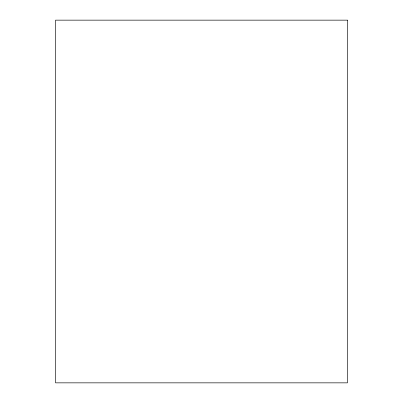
<?xml version="1.0" encoding="UTF-8"?>
<svg xmlns="http://www.w3.org/2000/svg" width="403" height="403" viewBox="0 0 403 403"><rect width="100%" height="100%" fill="white"/><g stroke="black" fill="none" stroke-linecap="round" stroke-linejoin="round"><path stroke-width="0.6" d="M347.477 20.15L55.523 20.15L55.523 382.85L347.477 382.85L347.477 20.15"/></g></svg>
